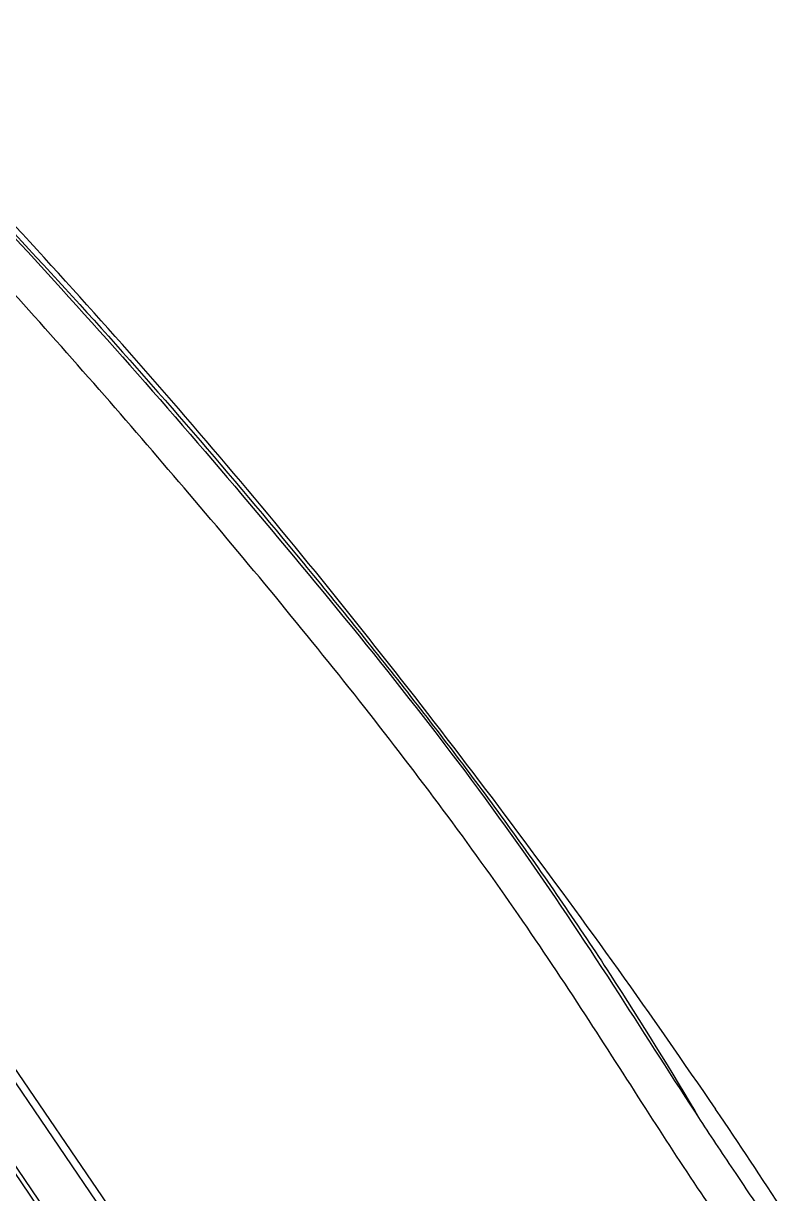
# Model space of a CAD drawing. Extents: x 0 to 1128, y 0 to 827.
# Drawn here: x 725.64 to 756.17, y 529.12 to 576.07 of the extents above; entities that cross this region are included whole.
import ezdxf

# ---------------------------------------------------------------- set-up
doc = ezdxf.new("R2010")
doc.units = 0
doc.header["$LTSCALE"] = 10
doc.header["$MEASUREMENT"] = 0
doc.layers.add('DEF_LAYER_ASSEM_MEMBER', color=7, linetype='CONTINUOUS')

msp = doc.modelspace()

# ---------------------------------------------------------------- linework, layer by layer
at = {"layer": 'DEF_LAYER_ASSEM_MEMBER', "color": 9, "linetype": 'Continuous'}
for p, q in [((739.759, 509.052), (695.911, 573.396)), ((740.45, 511.377), (698.327, 573.189)), ((699.136, 572.509), (742.287, 509.201))]:
    msp.add_line(p, q, dxfattribs=at)
at = {"layer": 'DEF_LAYER_ASSEM_MEMBER', "color": 7, "linetype": 'Continuous'}
msp.add_line((739.404, 509.267), (695.981, 572.988), dxfattribs=at)
msp.add_arc((540.936, 388.49), 256.673, 33.01439, 34.13008, dxfattribs=at)
at = {"layer": 'DEF_LAYER_ASSEM_MEMBER', "color": 9, "linetype": 'Continuous'}
for points, start_tangent, end_tangent in [([(754.814, 526.194), (752.819, 529.147), (750.598, 532.536), (748.177, 536.296), (745.496, 540.301), (739.329, 548.623), (732.511, 556.933), (725.643, 564.805), (719.213, 571.777), (709.717, 581.712)], (-0.544815, 0.838556), (-0.694865, 0.71914)), ([(718.423, 574.747), (727.899, 564.794), (736.872, 554.41), (741.17, 549.064), (745.292, 543.582), (749.169, 537.915), (752.783, 532.071)], (0.70516, -0.709048), (0.509047, -0.860738)), ([(752.783, 532.071), (754.205, 529.923), (755.525, 527.989)], (0.538723, -0.842483), (0.573853, -0.818959))]:
    msp.add_spline(points, degree=3, dxfattribs=dict(at, start_tangent=start_tangent, end_tangent=end_tangent))
at = {"layer": 'DEF_LAYER_ASSEM_MEMBER', "color": 7, "linetype": 'Continuous'}
for points, start_tangent, end_tangent in [([(718.423, 574.748), (727.162, 565.426), (736.771, 554.335), (745.764, 542.735), (749.517, 537.129), (752.783, 532.071)], (0.691503, -0.722374), (0.549193, -0.835696)), ([(753.402, 532.503), (745.471, 543.625), (737.079, 554.403), (718.855, 574.749)], (-0.561047, 0.827784), (-0.698001, 0.716097))]:
    msp.add_spline(points, degree=3, dxfattribs=dict(at, start_tangent=start_tangent, end_tangent=end_tangent))

doc.saveas('drawing.dxf')
